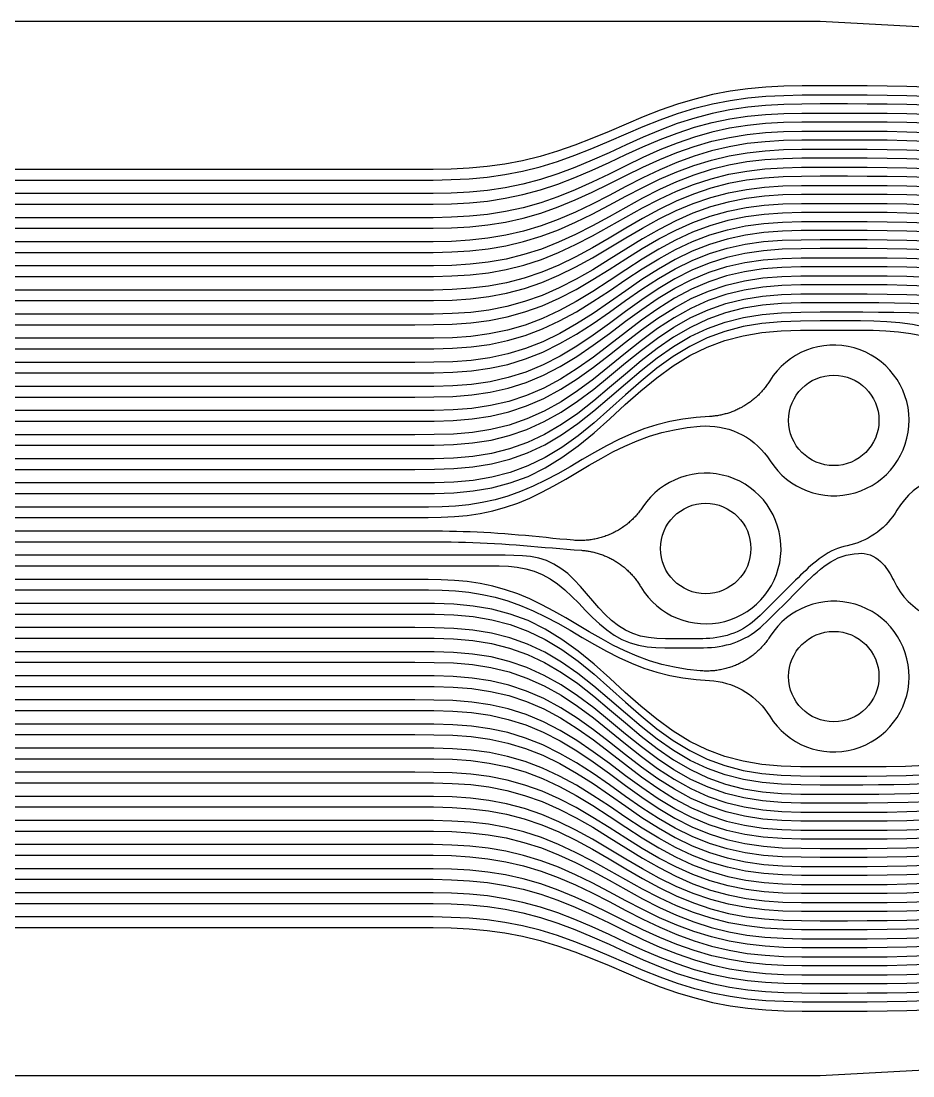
# Model space of a CAD drawing. Header units: millimetres. Extents: x 0 to 17.9, y 0 to 7.6.
# Drawn here: x 16.3871 to 16.683, y 3.65 to 4 of the extents above; entities that cross this region are included whole.
import ezdxf

# ---------------------------------------------------------------- set-up
doc = ezdxf.new("R2010")
doc.units = ezdxf.units.MM
doc.header["$MEASUREMENT"] = 0
doc.layers.add('Insulation', color=112, linetype='Continuous')
doc.layers.add('Metal', color=52, linetype='Continuous')

msp = doc.modelspace()

# ---------------------------------------------------------------- linework, layer by layer
at = {"layer": 'Insulation'}
msp.add_lwpolyline([(11.14, 4), (16.65229, 4), (17.77679, 3.93821), (17.89, 3.825), (17.77679, 3.71179), (16.65229, 3.65), (11.14, 3.65)], dxfattribs=at)
for centre in [(16.65679, 3.8675), (16.61429, 3.825), (16.65679, 3.7825)]:
    msp.add_circle(centre, 0.015, dxfattribs=at)
at = {"layer": 'Metal'}
for points in [[(16.68765, 3.97808), (16.68107, 3.97831), (16.67448, 3.97844), (16.66789, 3.97849), (16.66129, 3.9785), (16.65229, 3.9785), (16.64626, 3.97848), (16.64024, 3.97837), (16.63426, 3.97807), (16.62831, 3.97754), (16.6224, 3.97672), (16.61654, 3.97559), (16.61073, 3.97415), (16.60496, 3.97241), (16.59924, 3.9704), (16.59354, 3.96819), (16.58787, 3.96583), (16.58221, 3.96342), (16.57654, 3.96106), (16.57084, 3.95885), (16.56512, 3.95684), (16.55935, 3.9551), (16.55354, 3.95366), (16.54768, 3.95253), (16.54177, 3.95171), (16.53582, 3.95118), (16.52983, 3.95088), (16.52382, 3.95077), (16.51779, 3.95075), (11.1365, 3.95075)], [(11.1365, 3.94725), (16.51779, 3.94725), (16.52383, 3.94727), (16.52985, 3.94739), (16.53584, 3.94769), (16.54179, 3.94823), (16.5477, 3.94907), (16.55356, 3.95022), (16.55937, 3.95168), (16.56514, 3.95345), (16.57086, 3.95549), (16.57655, 3.95775), (16.58221, 3.96015), (16.58787, 3.9626), (16.59353, 3.965), (16.59922, 3.96726), (16.60494, 3.9693), (16.61071, 3.97107), (16.61652, 3.97253), (16.62238, 3.97368), (16.62829, 3.97452), (16.63424, 3.97506), (16.64023, 3.97536), (16.64625, 3.97548), (16.65229, 3.9755), (16.66129, 3.9755), (16.66789, 3.97549), (16.67448, 3.97544), (16.68107, 3.97531), (16.68765, 3.97508)], [(16.68765, 3.97208), (16.68107, 3.97231), (16.67448, 3.97244), (16.66789, 3.97249), (16.66129, 3.9725), (16.65229, 3.9725), (16.64623, 3.97248), (16.64019, 3.97236), (16.63419, 3.97204), (16.62822, 3.97147), (16.6223, 3.97059), (16.61644, 3.96938), (16.61064, 3.96783), (16.60488, 3.96597), (16.59917, 3.96382), (16.5935, 3.96144), (16.58786, 3.95892), (16.58222, 3.95633), (16.57658, 3.95381), (16.57091, 3.95143), (16.5652, 3.94928), (16.55944, 3.94742), (16.55364, 3.94587), (16.54777, 3.94466), (16.54186, 3.94378), (16.53589, 3.94321), (16.52989, 3.94289), (16.52385, 3.94277), (16.51779, 3.94275), (11.1365, 3.94275)], [(11.1365, 3.93925), (16.51779, 3.93925), (16.52385, 3.93927), (16.5299, 3.9394), (16.53591, 3.93972), (16.54188, 3.9403), (16.5478, 3.9412), (16.55366, 3.94243), (16.55947, 3.944), (16.56522, 3.94589), (16.57092, 3.94808), (16.57659, 3.95049), (16.58222, 3.95306), (16.58785, 3.95569), (16.59349, 3.95826), (16.59916, 3.96067), (16.60486, 3.96286), (16.61061, 3.96475), (16.61642, 3.96632), (16.62228, 3.96755), (16.6282, 3.96845), (16.63417, 3.96903), (16.64018, 3.96935), (16.64623, 3.96948), (16.65229, 3.9695), (16.66129, 3.9695), (16.66789, 3.96949), (16.67448, 3.96944), (16.68107, 3.96931), (16.68765, 3.96908)], [(16.68765, 3.96608), (16.68107, 3.96631), (16.67448, 3.96644), (16.66789, 3.96649), (16.66129, 3.9665), (16.65229, 3.9665), (16.6462, 3.96648), (16.64014, 3.96635), (16.63411, 3.96601), (16.62813, 3.9654), (16.6222, 3.96446), (16.61634, 3.96317), (16.61054, 3.96152), (16.6048, 3.95953), (16.59911, 3.95724), (16.59346, 3.9547), (16.58784, 3.952), (16.58224, 3.94925), (16.57662, 3.94655), (16.57097, 3.94401), (16.56528, 3.94172), (16.55954, 3.93973), (16.55374, 3.93808), (16.54788, 3.93679), (16.54195, 3.93585), (16.53597, 3.93524), (16.52994, 3.9349), (16.52387, 3.93477), (16.51779, 3.93475), (11.1365, 3.93475)], [(11.1365, 3.93125), (16.51779, 3.93125), (16.52388, 3.93127), (16.52995, 3.9314), (16.53599, 3.93175), (16.54198, 3.93237), (16.5479, 3.93332), (16.55377, 3.93464), (16.55957, 3.93631), (16.56531, 3.93833), (16.57099, 3.94066), (16.57663, 3.94324), (16.58224, 3.94598), (16.58784, 3.94877), (16.59345, 3.95151), (16.59909, 3.95409), (16.60477, 3.95642), (16.61051, 3.95844), (16.61631, 3.96011), (16.62217, 3.96143), (16.6281, 3.96238), (16.63409, 3.963), (16.64012, 3.96335), (16.6462, 3.96348), (16.65229, 3.9635), (16.66129, 3.9635), (16.66789, 3.96349), (16.67448, 3.96344), (16.68107, 3.96331), (16.68765, 3.96308)], [(16.68765, 3.96008), (16.68107, 3.96031), (16.67448, 3.96044), (16.66789, 3.96049), (16.66129, 3.9605), (16.65229, 3.9605), (16.64617, 3.96048), (16.64008, 3.96034), (16.63403, 3.95998), (16.62803, 3.95933), (16.62209, 3.95833), (16.61623, 3.95696), (16.61043, 3.9552), (16.6047, 3.95309), (16.59904, 3.95065), (16.59342, 3.94796), (16.58783, 3.94509), (16.58225, 3.94216), (16.57666, 3.93929), (16.57104, 3.9366), (16.56537, 3.93416), (16.55965, 3.93205), (16.55385, 3.93029), (16.54799, 3.92892), (16.54205, 3.92792), (16.53605, 3.92727), (16.53, 3.92691), (16.52391, 3.92677), (16.51779, 3.92675), (11.1365, 3.92675)], [(11.1365, 3.92325), (16.51779, 3.92325), (16.52391, 3.92327), (16.53001, 3.92341), (16.53607, 3.92378), (16.54208, 3.92444), (16.54801, 3.92545), (16.55388, 3.92685), (16.55967, 3.92862), (16.5654, 3.93077), (16.57106, 3.93324), (16.57667, 3.93598), (16.58225, 3.93889), (16.58782, 3.94186), (16.5934, 3.94477), (16.59902, 3.94751), (16.60468, 3.94998), (16.61041, 3.95213), (16.6162, 3.9539), (16.62206, 3.9553), (16.628, 3.95631), (16.63401, 3.95697), (16.64006, 3.95734), (16.64617, 3.95748), (16.65229, 3.9575), (16.66129, 3.9575), (16.66789, 3.95749), (16.67448, 3.95744), (16.68107, 3.95731), (16.68765, 3.95708)], [(16.68765, 3.95408), (16.68107, 3.95431), (16.67448, 3.95444), (16.66789, 3.95449), (16.66129, 3.9545), (16.65229, 3.9545), (16.64614, 3.95448), (16.64002, 3.95433), (16.63394, 3.95395), (16.62792, 3.95326), (16.62198, 3.9522), (16.61611, 3.95075), (16.61032, 3.94889), (16.60461, 3.94665), (16.59896, 3.94407), (16.59337, 3.94121), (16.58781, 3.93818), (16.58227, 3.93507), (16.57671, 3.93204), (16.57112, 3.92918), (16.56547, 3.9266), (16.55976, 3.92436), (16.55397, 3.9225), (16.5481, 3.92105), (16.54216, 3.91999), (16.53614, 3.9193), (16.53006, 3.91892), (16.52394, 3.91877), (16.51779, 3.91875), (11.1365, 3.91875)], [(11.1365, 3.91525), (16.51779, 3.91525), (16.52395, 3.91527), (16.53008, 3.91542), (16.53616, 3.91581), (16.54218, 3.91651), (16.54813, 3.91758), (16.554, 3.91906), (16.55979, 3.92094), (16.5655, 3.92321), (16.57114, 3.92583), (16.57672, 3.92872), (16.58227, 3.9318), (16.58781, 3.93495), (16.59336, 3.93803), (16.59894, 3.94092), (16.60458, 3.94354), (16.61029, 3.94581), (16.61608, 3.94769), (16.62195, 3.94917), (16.6279, 3.95024), (16.63392, 3.95094), (16.64, 3.95133), (16.64613, 3.95148), (16.65229, 3.9515), (16.66129, 3.9515), (16.66789, 3.95149), (16.67448, 3.95144), (16.68107, 3.95131), (16.68765, 3.95108)], [(16.68765, 3.94808), (16.68107, 3.94831), (16.67448, 3.94844), (16.66789, 3.94849), (16.66129, 3.9485), (16.65229, 3.9485), (16.64611, 3.94848), (16.63995, 3.94832), (16.63385, 3.94792), (16.62781, 3.94719), (16.62186, 3.94607), (16.61599, 3.94454), (16.6102, 3.94258), (16.60451, 3.94021), (16.59888, 3.93749), (16.59332, 3.93447), (16.58779, 3.93126), (16.58228, 3.92799), (16.57676, 3.92478), (16.5712, 3.92176), (16.56557, 3.91904), (16.55987, 3.91667), (16.55409, 3.91471), (16.54822, 3.91318), (16.54227, 3.91206), (16.53623, 3.91133), (16.53013, 3.91093), (16.52397, 3.91077), (16.51779, 3.91075), (11.1365, 3.91075)], [(11.1365, 3.90725), (16.51779, 3.90725), (16.52398, 3.90727), (16.53014, 3.90743), (16.53625, 3.90784), (16.54229, 3.90858), (16.54825, 3.90971), (16.55412, 3.91127), (16.5599, 3.91325), (16.5656, 3.91565), (16.57122, 3.91841), (16.57677, 3.92147), (16.58229, 3.92472), (16.58779, 3.92803), (16.59331, 3.93128), (16.59886, 3.93434), (16.60448, 3.9371), (16.61017, 3.9395), (16.61596, 3.94148), (16.62183, 3.94304), (16.62778, 3.94417), (16.63383, 3.94491), (16.63994, 3.94532), (16.6461, 3.94548), (16.65229, 3.9455), (16.66129, 3.9455), (16.66789, 3.94549), (16.67448, 3.94544), (16.68107, 3.94531), (16.68765, 3.94508)], [(16.68765, 3.94208), (16.68107, 3.94231), (16.67448, 3.94244), (16.66789, 3.94249), (16.66129, 3.9425), (16.65229, 3.9425), (16.64607, 3.94248), (16.63988, 3.94231), (16.63375, 3.94189), (16.6277, 3.94112), (16.62173, 3.93994), (16.61586, 3.93833), (16.61008, 3.93626), (16.6044, 3.93377), (16.5988, 3.9309), (16.59327, 3.92773), (16.58778, 3.92435), (16.5823, 3.9209), (16.57681, 3.91752), (16.57128, 3.91435), (16.56568, 3.91148), (16.56, 3.90899), (16.55422, 3.90692), (16.54835, 3.90531), (16.54238, 3.90413), (16.53632, 3.90336), (16.53019, 3.90294), (16.52401, 3.90277), (16.51779, 3.90275), (11.1365, 3.90275)], [(11.1365, 3.89925), (16.51779, 3.89925), (16.52402, 3.89928), (16.53021, 3.89944), (16.53635, 3.89987), (16.54241, 3.90065), (16.54838, 3.90184), (16.55425, 3.90348), (16.56003, 3.90556), (16.56571, 3.90809), (16.5713, 3.91099), (16.57683, 3.91421), (16.58231, 3.91763), (16.58777, 3.92112), (16.59325, 3.92454), (16.59878, 3.92776), (16.60437, 3.93066), (16.61005, 3.93319), (16.61582, 3.93527), (16.6217, 3.93691), (16.62767, 3.9381), (16.63373, 3.93888), (16.63987, 3.93931), (16.64606, 3.93947), (16.65229, 3.9395), (16.66129, 3.9395), (16.66789, 3.93949), (16.67448, 3.93944), (16.68107, 3.93931), (16.68765, 3.93908)], [(16.68765, 3.93608), (16.68107, 3.93631), (16.67448, 3.93644), (16.66789, 3.93649), (16.66129, 3.9365), (16.65229, 3.9365), (16.64603, 3.93647), (16.63981, 3.9363), (16.63365, 3.93586), (16.62758, 3.93505), (16.6216, 3.93381), (16.61572, 3.93212), (16.60995, 3.92995), (16.60429, 3.92733), (16.59871, 3.92432), (16.59321, 3.92098), (16.58776, 3.91744), (16.58232, 3.91381), (16.57687, 3.91027), (16.57136, 3.90693), (16.56579, 3.90392), (16.56012, 3.9013), (16.55436, 3.89913), (16.54848, 3.89744), (16.5425, 3.8962), (16.53642, 3.89539), (16.53027, 3.89495), (16.52404, 3.89478), (16.51779, 3.89475), (11.1365, 3.89475)], [(11.1365, 3.89125), (16.51779, 3.89125), (16.52405, 3.89128), (16.53028, 3.89145), (16.53645, 3.8919), (16.54253, 3.89272), (16.54852, 3.89397), (16.55439, 3.89569), (16.56016, 3.89788), (16.56582, 3.90053), (16.57139, 3.90358), (16.57688, 3.90695), (16.58233, 3.91054), (16.58775, 3.91421), (16.5932, 3.9178), (16.59869, 3.92117), (16.60426, 3.92422), (16.60992, 3.92687), (16.61569, 3.92906), (16.62156, 3.93078), (16.62755, 3.93203), (16.63363, 3.93285), (16.6398, 3.9333), (16.64603, 3.93347), (16.65229, 3.9335), (16.66129, 3.9335), (16.66789, 3.93349), (16.67448, 3.93344), (16.68107, 3.93331), (16.68765, 3.93308)], [(16.68765, 3.93008), (16.68107, 3.93031), (16.67448, 3.93044), (16.66789, 3.93049), (16.66129, 3.9305), (16.65229, 3.9305), (16.646, 3.93047), (16.63974, 3.93029), (16.63355, 3.92982), (16.62745, 3.92898), (16.62146, 3.92769), (16.61558, 3.92591), (16.60982, 3.92364), (16.60417, 3.92089), (16.59862, 3.91774), (16.59315, 3.91424), (16.58774, 3.91052), (16.58234, 3.90673), (16.57692, 3.90301), (16.57146, 3.89951), (16.56591, 3.89636), (16.56026, 3.89361), (16.5545, 3.89134), (16.54862, 3.88956), (16.54263, 3.88827), (16.53653, 3.88743), (16.53034, 3.88696), (16.52408, 3.88678), (16.51779, 3.88675), (11.1365, 3.88675)], [(11.1365, 3.88325), (16.51779, 3.88325), (16.52409, 3.88328), (16.53036, 3.88346), (16.53656, 3.88393), (16.54266, 3.88479), (16.54866, 3.8861), (16.55453, 3.8879), (16.56029, 3.89019), (16.56594, 3.89297), (16.57148, 3.89616), (16.57694, 3.8997), (16.58235, 3.90345), (16.58773, 3.9073), (16.59314, 3.91105), (16.5986, 3.91459), (16.60414, 3.91778), (16.60979, 3.92056), (16.61554, 3.92285), (16.62142, 3.92465), (16.62742, 3.92596), (16.63352, 3.92682), (16.63972, 3.92729), (16.64599, 3.92747), (16.65229, 3.9275), (16.66129, 3.9275), (16.66789, 3.92749), (16.67448, 3.92744), (16.68107, 3.92731), (16.68765, 3.92708)], [(16.68765, 3.92408), (16.68107, 3.92431), (16.67448, 3.92444), (16.66789, 3.92449), (16.66129, 3.9245), (16.65229, 3.9245), (16.64596, 3.92447), (16.63966, 3.92428), (16.63344, 3.92379), (16.62732, 3.92291), (16.62131, 3.92156), (16.61543, 3.9197), (16.60968, 3.91732), (16.60405, 3.91446), (16.59853, 3.91115), (16.59309, 3.9075), (16.58772, 3.90361), (16.58236, 3.89964), (16.57698, 3.89575), (16.57155, 3.8921), (16.56603, 3.88879), (16.5604, 3.88593), (16.55465, 3.88355), (16.54877, 3.88169), (16.54276, 3.88034), (16.53664, 3.87946), (16.53042, 3.87897), (16.52412, 3.87878), (16.51779, 3.87875), (11.1365, 3.87875)], [(11.1365, 3.87525), (16.51779, 3.87525), (16.52413, 3.87528), (16.53044, 3.87547), (16.53667, 3.87596), (16.54279, 3.87686), (16.5488, 3.87822), (16.55468, 3.88011), (16.56043, 3.88251), (16.56606, 3.8854), (16.57157, 3.88874), (16.577, 3.89244), (16.58237, 3.89637), (16.58771, 3.90038), (16.59308, 3.90431), (16.5985, 3.90801), (16.60402, 3.91135), (16.60964, 3.91424), (16.61539, 3.91664), (16.62128, 3.91853), (16.62728, 3.91989), (16.63341, 3.92079), (16.63964, 3.92128), (16.64594, 3.92147), (16.65229, 3.9215), (16.66129, 3.9215), (16.66789, 3.92149), (16.67448, 3.92144), (16.68107, 3.92131), (16.68765, 3.92108)], [(16.68765, 3.91808), (16.68107, 3.91831), (16.67448, 3.91844), (16.66789, 3.91849), (16.66129, 3.9185), (16.65229, 3.9185), (16.64591, 3.91847), (16.63958, 3.91827), (16.63333, 3.91776), (16.62718, 3.91684), (16.62116, 3.91543), (16.61528, 3.91349), (16.60954, 3.91101), (16.60392, 3.90802), (16.59843, 3.90457), (16.59303, 3.90075), (16.5877, 3.8967), (16.58238, 3.89255), (16.57705, 3.8885), (16.57165, 3.88468), (16.56615, 3.88123), (16.56054, 3.87824), (16.5548, 3.87576), (16.54892, 3.87382), (16.5429, 3.87241), (16.53675, 3.87149), (16.5305, 3.87098), (16.52417, 3.87078), (16.51779, 3.87075), (11.1365, 3.87075)], [(11.1365, 3.86725), (16.51779, 3.86725), (16.52418, 3.86728), (16.53052, 3.86748), (16.53678, 3.86799), (16.54293, 3.86893), (16.54896, 3.87035), (16.55484, 3.87231), (16.56058, 3.87482), (16.56619, 3.87784), (16.57167, 3.88133), (16.57706, 3.88518), (16.58239, 3.88928), (16.58769, 3.89347), (16.59302, 3.89757), (16.59841, 3.90142), (16.60389, 3.90491), (16.6095, 3.90793), (16.61524, 3.91044), (16.62112, 3.9124), (16.62715, 3.91382), (16.6333, 3.91476), (16.63956, 3.91527), (16.6459, 3.91547), (16.65229, 3.9155), (16.66129, 3.9155), (16.66789, 3.91549), (16.67448, 3.91544), (16.68107, 3.91531), (16.68765, 3.91508)], [(16.68765, 3.91208), (16.68107, 3.91231), (16.67448, 3.91244), (16.66789, 3.91249), (16.66129, 3.9125), (16.65229, 3.9125), (16.64587, 3.91247), (16.6395, 3.91226), (16.63321, 3.91173), (16.62704, 3.91077), (16.62101, 3.9093), (16.61512, 3.90728), (16.60938, 3.90469), (16.60379, 3.90158), (16.59833, 3.89798), (16.59297, 3.89401), (16.58767, 3.88978), (16.5824, 3.88547), (16.57711, 3.88124), (16.57175, 3.87727), (16.56629, 3.87367), (16.56069, 3.87056), (16.55496, 3.86797), (16.54907, 3.86595), (16.54304, 3.86448), (16.53687, 3.86352), (16.53058, 3.86299), (16.52421, 3.86278), (16.51779, 3.86275), (11.1365, 3.86275)], [(11.1365, 3.85925), (16.51779, 3.85925), (16.52422, 3.85928), (16.5306, 3.85949), (16.5369, 3.86003), (16.54308, 3.861), (16.54911, 3.86248), (16.555, 3.86452), (16.56073, 3.86713), (16.56632, 3.87028), (16.57178, 3.87391), (16.57713, 3.87792), (16.58241, 3.88219), (16.58767, 3.88656), (16.59295, 3.89083), (16.5983, 3.89484), (16.60376, 3.89847), (16.60935, 3.90162), (16.61508, 3.90423), (16.62097, 3.90627), (16.627, 3.90775), (16.63318, 3.90872), (16.63947, 3.90926), (16.64586, 3.90947), (16.65229, 3.9095), (16.66129, 3.9095), (16.66789, 3.90949), (16.67448, 3.90944), (16.68107, 3.90931), (16.68765, 3.90908)], [(16.68739, 3.9061), (16.68218, 3.90629), (16.67696, 3.90641), (16.67174, 3.90647), (16.66651, 3.9065), (16.66129, 3.9065), (16.65229, 3.9065), (16.64582, 3.90647), (16.63941, 3.90625), (16.63309, 3.9057), (16.62689, 3.9047), (16.62084, 3.90317), (16.61495, 3.90107), (16.60923, 3.89838), (16.60366, 3.89514), (16.59822, 3.8914), (16.5929, 3.88727), (16.58765, 3.88287), (16.58243, 3.87838), (16.57718, 3.87398), (16.57185, 3.86985), (16.56642, 3.86611), (16.56085, 3.86287), (16.55512, 3.86018), (16.54924, 3.85808), (16.54319, 3.85655), (16.53699, 3.85555), (16.53067, 3.855), (16.52425, 3.85478), (16.51779, 3.85475), (11.1365, 3.85475)], [(11.1365, 3.85125), (16.51779, 3.85125), (16.52427, 3.85128), (16.53069, 3.8515), (16.53702, 3.85206), (16.54322, 3.85307), (16.54928, 3.85461), (16.55517, 3.85673), (16.56089, 3.85945), (16.56646, 3.86272), (16.57188, 3.86649), (16.5772, 3.87067), (16.58243, 3.87511), (16.58765, 3.87964), (16.59288, 3.88408), (16.5982, 3.88826), (16.60362, 3.89203), (16.60919, 3.8953), (16.61491, 3.89802), (16.6208, 3.90014), (16.62685, 3.90168), (16.63306, 3.90269), (16.63939, 3.90325), (16.64581, 3.90347), (16.65229, 3.9035), (16.66129, 3.9035), (16.66644, 3.9035), (16.67159, 3.90347), (16.67674, 3.90341), (16.68188, 3.90329), (16.68702, 3.90311)], [(16.68703, 3.89848), (16.68288, 3.89929), (16.67866, 3.89986), (16.67438, 3.90022), (16.67004, 3.90041), (16.66568, 3.90049), (16.66129, 3.9005), (16.65229, 3.9005), (16.64578, 3.90047), (16.63932, 3.90024), (16.63296, 3.89967), (16.62674, 3.89863), (16.62068, 3.89704), (16.61478, 3.89486), (16.60907, 3.89207), (16.60352, 3.8887), (16.59811, 3.88482), (16.59283, 3.88052), (16.58763, 3.87596), (16.58245, 3.87129), (16.57725, 3.86673), (16.57196, 3.86243), (16.56656, 3.85855), (16.56101, 3.85518), (16.55529, 3.85239), (16.5494, 3.85021), (16.54334, 3.84862), (16.53712, 3.84758), (16.53076, 3.84701), (16.5243, 3.84678), (16.51779, 3.84675), (11.1365, 3.84675)], [(11.1365, 3.84325), (16.51779, 3.84325), (16.52431, 3.84328), (16.53078, 3.84351), (16.53715, 3.84409), (16.54338, 3.84514), (16.54945, 3.84674), (16.55534, 3.84894), (16.56105, 3.85176), (16.5666, 3.85516), (16.57199, 3.85908), (16.57726, 3.86341), (16.58246, 3.86802), (16.58762, 3.87273), (16.59281, 3.87734), (16.59809, 3.88167), (16.60348, 3.88559), (16.60903, 3.88899), (16.61474, 3.89181), (16.62063, 3.89401), (16.6267, 3.89561), (16.63293, 3.89666), (16.6393, 3.89724), (16.64576, 3.89747), (16.65229, 3.8975), (16.66129, 3.8975), (16.66558, 3.89749), (16.66984, 3.89742), (16.67408, 3.89722), (16.67826, 3.89687), (16.68238, 3.89631), (16.68643, 3.89552)], [(16.68696, 3.75298), (16.68054, 3.75271), (16.67412, 3.75256), (16.6677, 3.75251), (16.66129, 3.7525), (16.65229, 3.7525), (16.64576, 3.75253), (16.6393, 3.75276), (16.63293, 3.75334), (16.6267, 3.75439), (16.62063, 3.75599), (16.61474, 3.75819), (16.60903, 3.76101), (16.60348, 3.76441), (16.59809, 3.76833), (16.59281, 3.77266), (16.58762, 3.77727), (16.58246, 3.78198), (16.57726, 3.78659), (16.57199, 3.79092), (16.5666, 3.79484), (16.56105, 3.79824), (16.55534, 3.80106), (16.54945, 3.80326), (16.54338, 3.80486), (16.53715, 3.80591), (16.53078, 3.80649), (16.52431, 3.80672), (16.51779, 3.80675), (11.1365, 3.80675)], [(11.1365, 3.80325), (16.51779, 3.80325), (16.5243, 3.80322), (16.53076, 3.80299), (16.53712, 3.80242), (16.54334, 3.80138), (16.5494, 3.79979), (16.55529, 3.79761), (16.56101, 3.79482), (16.56656, 3.79145), (16.57196, 3.78757), (16.57725, 3.78327), (16.58245, 3.77871), (16.58763, 3.77404), (16.59283, 3.76948), (16.59811, 3.76518), (16.60352, 3.7613), (16.60907, 3.75793), (16.61478, 3.75514), (16.62068, 3.75296), (16.62674, 3.75137), (16.63296, 3.75033), (16.63932, 3.74976), (16.64578, 3.74953), (16.65229, 3.7495), (16.66129, 3.7495), (16.66781, 3.74951), (16.67432, 3.74956), (16.68085, 3.74971), (16.68737, 3.74999)], [(16.68702, 3.74689), (16.68188, 3.74671), (16.67674, 3.74659), (16.67159, 3.74653), (16.66644, 3.7465), (16.66129, 3.7465), (16.65229, 3.7465), (16.64581, 3.74653), (16.63939, 3.74675), (16.63306, 3.74731), (16.62685, 3.74832), (16.6208, 3.74986), (16.61491, 3.75198), (16.60919, 3.7547), (16.60362, 3.75797), (16.5982, 3.76174), (16.59288, 3.76592), (16.58765, 3.77036), (16.58243, 3.77489), (16.5772, 3.77933), (16.57188, 3.78351), (16.56646, 3.78728), (16.56089, 3.79055), (16.55517, 3.79327), (16.54928, 3.79539), (16.54322, 3.79693), (16.53702, 3.79794), (16.53069, 3.7985), (16.52427, 3.79872), (16.51779, 3.79875), (11.1365, 3.79875)], [(11.1365, 3.79525), (16.51779, 3.79525), (16.52425, 3.79522), (16.53067, 3.795), (16.53699, 3.79445), (16.54319, 3.79345), (16.54924, 3.79192), (16.55512, 3.78982), (16.56085, 3.78713), (16.56642, 3.78389), (16.57185, 3.78015), (16.57718, 3.77602), (16.58243, 3.77162), (16.58765, 3.76713), (16.5929, 3.76273), (16.59822, 3.7586), (16.60366, 3.75486), (16.60923, 3.75162), (16.61495, 3.74893), (16.62084, 3.74683), (16.62689, 3.7453), (16.63309, 3.7443), (16.63941, 3.74375), (16.64582, 3.74353), (16.65229, 3.7435), (16.66129, 3.7435), (16.66651, 3.7435), (16.67174, 3.74353), (16.67696, 3.74359), (16.68218, 3.74371), (16.68739, 3.7439)], [(16.68817, 3.74092), (16.68146, 3.74069), (16.67474, 3.74056), (16.66801, 3.74051), (16.66129, 3.7405), (16.65229, 3.7405), (16.64586, 3.74053), (16.63947, 3.74074), (16.63318, 3.74128), (16.627, 3.74225), (16.62097, 3.74373), (16.61508, 3.74577), (16.60935, 3.74838), (16.60376, 3.75153), (16.5983, 3.75516), (16.59295, 3.75917), (16.58767, 3.76344), (16.58241, 3.76781), (16.57713, 3.77208), (16.57178, 3.77609), (16.56632, 3.77972), (16.56073, 3.78287), (16.555, 3.78548), (16.54911, 3.78752), (16.54308, 3.789), (16.5369, 3.78997), (16.5306, 3.79051), (16.52422, 3.79072), (16.51779, 3.79075), (11.1365, 3.79075)], [(11.1365, 3.78725), (16.51779, 3.78725), (16.52421, 3.78722), (16.53058, 3.78701), (16.53687, 3.78648), (16.54304, 3.78552), (16.54907, 3.78405), (16.55496, 3.78203), (16.56069, 3.77944), (16.56629, 3.77633), (16.57175, 3.77273), (16.57711, 3.76876), (16.5824, 3.76453), (16.58767, 3.76022), (16.59297, 3.75599), (16.59833, 3.75202), (16.60379, 3.74842), (16.60938, 3.74531), (16.61512, 3.74272), (16.62101, 3.7407), (16.62704, 3.73923), (16.63321, 3.73827), (16.6395, 3.73774), (16.64587, 3.73753), (16.65229, 3.7375), (16.66129, 3.7375), (16.66789, 3.73751), (16.67448, 3.73756), (16.68107, 3.73769), (16.68765, 3.73792)], [(16.68765, 3.73492), (16.68107, 3.73469), (16.67448, 3.73456), (16.66789, 3.73451), (16.66129, 3.7345), (16.65229, 3.7345), (16.6459, 3.73453), (16.63956, 3.73473), (16.6333, 3.73524), (16.62715, 3.73618), (16.62112, 3.7376), (16.61524, 3.73956), (16.6095, 3.74207), (16.60389, 3.74509), (16.59841, 3.74858), (16.59302, 3.75243), (16.58769, 3.75653), (16.58239, 3.76072), (16.57706, 3.76482), (16.57167, 3.76867), (16.56619, 3.77216), (16.56058, 3.77518), (16.55484, 3.77769), (16.54896, 3.77965), (16.54293, 3.78107), (16.53678, 3.78201), (16.53052, 3.78252), (16.52418, 3.78272), (16.51779, 3.78275), (11.1365, 3.78275)], [(11.1365, 3.77925), (16.51779, 3.77925), (16.52417, 3.77922), (16.5305, 3.77902), (16.53675, 3.77851), (16.5429, 3.77759), (16.54892, 3.77618), (16.5548, 3.77424), (16.56054, 3.77176), (16.56615, 3.76877), (16.57165, 3.76532), (16.57705, 3.7615), (16.58238, 3.75745), (16.5877, 3.7533), (16.59303, 3.74925), (16.59843, 3.74543), (16.60392, 3.74198), (16.60954, 3.73899), (16.61528, 3.73651), (16.62116, 3.73457), (16.62718, 3.73316), (16.63333, 3.73224), (16.63958, 3.73173), (16.64591, 3.73153), (16.65229, 3.7315), (16.66129, 3.7315), (16.66789, 3.73151), (16.67448, 3.73156), (16.68107, 3.73169), (16.68765, 3.73192)], [(16.68765, 3.72892), (16.68107, 3.72869), (16.67448, 3.72856), (16.66789, 3.72851), (16.66129, 3.7285), (16.65229, 3.7285), (16.64594, 3.72853), (16.63964, 3.72872), (16.63341, 3.72921), (16.62728, 3.73011), (16.62128, 3.73147), (16.61539, 3.73336), (16.60964, 3.73576), (16.60402, 3.73865), (16.5985, 3.74199), (16.59308, 3.74569), (16.58771, 3.74962), (16.58237, 3.75363), (16.577, 3.75756), (16.57157, 3.76126), (16.56606, 3.7646), (16.56043, 3.76749), (16.55468, 3.76989), (16.5488, 3.77178), (16.54279, 3.77314), (16.53667, 3.77404), (16.53044, 3.77453), (16.52413, 3.77472), (16.51779, 3.77475), (11.1365, 3.77475)], [(11.1365, 3.77125), (16.51779, 3.77125), (16.52412, 3.77122), (16.53042, 3.77103), (16.53664, 3.77054), (16.54276, 3.76966), (16.54877, 3.76831), (16.55465, 3.76645), (16.5604, 3.76407), (16.56603, 3.76121), (16.57155, 3.7579), (16.57698, 3.75425), (16.58236, 3.75036), (16.58772, 3.74639), (16.59309, 3.7425), (16.59853, 3.73885), (16.60405, 3.73554), (16.60968, 3.73268), (16.61543, 3.7303), (16.62131, 3.72844), (16.62732, 3.72709), (16.63344, 3.72621), (16.63966, 3.72572), (16.64596, 3.72553), (16.65229, 3.7255), (16.66129, 3.7255), (16.66789, 3.72551), (16.67448, 3.72556), (16.68107, 3.72569), (16.68765, 3.72592)], [(16.68765, 3.72292), (16.68107, 3.72269), (16.67448, 3.72256), (16.66789, 3.72251), (16.66129, 3.7225), (16.65229, 3.7225), (16.64599, 3.72253), (16.63972, 3.72271), (16.63352, 3.72318), (16.62742, 3.72404), (16.62142, 3.72535), (16.61554, 3.72715), (16.60979, 3.72944), (16.60414, 3.73222), (16.5986, 3.73541), (16.59314, 3.73895), (16.58773, 3.7427), (16.58235, 3.74655), (16.57694, 3.7503), (16.57148, 3.75384), (16.56594, 3.75703), (16.56029, 3.75981), (16.55453, 3.7621), (16.54866, 3.7639), (16.54266, 3.76521), (16.53656, 3.76607), (16.53036, 3.76654), (16.52409, 3.76672), (16.51779, 3.76675), (11.1365, 3.76675)], [(11.1365, 3.76325), (16.51779, 3.76325), (16.52408, 3.76322), (16.53034, 3.76304), (16.53653, 3.76257), (16.54263, 3.76173), (16.54862, 3.76044), (16.5545, 3.75866), (16.56026, 3.75639), (16.56591, 3.75364), (16.57146, 3.75049), (16.57692, 3.74699), (16.58234, 3.74327), (16.58774, 3.73948), (16.59315, 3.73576), (16.59862, 3.73226), (16.60417, 3.72911), (16.60982, 3.72636), (16.61558, 3.72409), (16.62146, 3.72231), (16.62745, 3.72102), (16.63355, 3.72018), (16.63974, 3.71971), (16.646, 3.71953), (16.65229, 3.7195), (16.66129, 3.7195), (16.66789, 3.71951), (16.67448, 3.71956), (16.68107, 3.71969), (16.68765, 3.71992)], [(16.68765, 3.71692), (16.68107, 3.71669), (16.67448, 3.71656), (16.66789, 3.71651), (16.66129, 3.7165), (16.65229, 3.7165), (16.64603, 3.71653), (16.6398, 3.7167), (16.63363, 3.71715), (16.62755, 3.71797), (16.62156, 3.71922), (16.61569, 3.72094), (16.60992, 3.72313), (16.60426, 3.72578), (16.59869, 3.72883), (16.5932, 3.7322), (16.58775, 3.73579), (16.58233, 3.73946), (16.57688, 3.74305), (16.57139, 3.74642), (16.56582, 3.74947), (16.56016, 3.75212), (16.55439, 3.75431), (16.54852, 3.75603), (16.54253, 3.75728), (16.53645, 3.7581), (16.53028, 3.75855), (16.52405, 3.75872), (16.51779, 3.75875), (11.1365, 3.75875)], [(11.1365, 3.75525), (16.51779, 3.75525), (16.52404, 3.75522), (16.53027, 3.75505), (16.53642, 3.75461), (16.5425, 3.7538), (16.54848, 3.75256), (16.55436, 3.75087), (16.56012, 3.7487), (16.56579, 3.74608), (16.57136, 3.74307), (16.57687, 3.73973), (16.58232, 3.73619), (16.58776, 3.73256), (16.59321, 3.72902), (16.59871, 3.72568), (16.60429, 3.72267), (16.60995, 3.72005), (16.61572, 3.71788), (16.6216, 3.71619), (16.62758, 3.71495), (16.63365, 3.71414), (16.63981, 3.7137), (16.64603, 3.71353), (16.65229, 3.7135), (16.66129, 3.7135), (16.66789, 3.71351), (16.67448, 3.71356), (16.68107, 3.71369), (16.68765, 3.71392)], [(16.68765, 3.71092), (16.68107, 3.71069), (16.67448, 3.71056), (16.66789, 3.71051), (16.66129, 3.7105), (16.65229, 3.7105), (16.64606, 3.71053), (16.63987, 3.71069), (16.63373, 3.71112), (16.62767, 3.7119), (16.6217, 3.71309), (16.61582, 3.71473), (16.61005, 3.71681), (16.60437, 3.71934), (16.59878, 3.72224), (16.59325, 3.72546), (16.58777, 3.72888), (16.58231, 3.73237), (16.57683, 3.73579), (16.5713, 3.73901), (16.56571, 3.74191), (16.56003, 3.74444), (16.55425, 3.74652), (16.54838, 3.74816), (16.54241, 3.74935), (16.53635, 3.75013), (16.53021, 3.75056), (16.52402, 3.75072), (16.51779, 3.75075), (11.1365, 3.75075)], [(11.1365, 3.74725), (16.51779, 3.74725), (16.52401, 3.74723), (16.53019, 3.74706), (16.53632, 3.74664), (16.54238, 3.74587), (16.54835, 3.74469), (16.55422, 3.74308), (16.56, 3.74101), (16.56568, 3.73852), (16.57128, 3.73565), (16.57681, 3.73248), (16.5823, 3.7291), (16.58778, 3.72565), (16.59327, 3.72227), (16.5988, 3.7191), (16.6044, 3.71623), (16.61008, 3.71374), (16.61586, 3.71167), (16.62173, 3.71006), (16.6277, 3.70888), (16.63375, 3.70811), (16.63988, 3.70769), (16.64607, 3.70752), (16.65229, 3.7075), (16.66129, 3.7075), (16.66789, 3.70751), (16.67448, 3.70756), (16.68107, 3.70769), (16.68765, 3.70792)], [(16.68765, 3.70492), (16.68107, 3.70469), (16.67448, 3.70456), (16.66789, 3.70451), (16.66129, 3.7045), (16.65229, 3.7045), (16.6461, 3.70452), (16.63994, 3.70468), (16.63383, 3.70509), (16.62778, 3.70583), (16.62183, 3.70696), (16.61596, 3.70852), (16.61017, 3.7105), (16.60448, 3.7129), (16.59886, 3.71566), (16.59331, 3.71872), (16.58779, 3.72197), (16.58229, 3.72528), (16.57677, 3.72853), (16.57122, 3.73159), (16.5656, 3.73435), (16.5599, 3.73675), (16.55412, 3.73873), (16.54825, 3.74029), (16.54229, 3.74142), (16.53625, 3.74216), (16.53014, 3.74257), (16.52398, 3.74273), (16.51779, 3.74275), (11.1365, 3.74275)], [(11.1365, 3.73925), (16.51779, 3.73925), (16.52397, 3.73923), (16.53013, 3.73907), (16.53623, 3.73867), (16.54227, 3.73794), (16.54822, 3.73682), (16.55409, 3.73529), (16.55987, 3.73333), (16.56557, 3.73096), (16.5712, 3.72824), (16.57676, 3.72522), (16.58228, 3.72201), (16.58779, 3.71874), (16.59332, 3.71553), (16.59888, 3.71251), (16.60451, 3.70979), (16.6102, 3.70742), (16.61599, 3.70546), (16.62186, 3.70393), (16.62781, 3.70281), (16.63385, 3.70208), (16.63995, 3.70168), (16.64611, 3.70152), (16.65229, 3.7015), (16.66129, 3.7015), (16.66789, 3.70151), (16.67448, 3.70156), (16.68107, 3.70169), (16.68765, 3.70192)], [(16.68765, 3.69892), (16.68107, 3.69869), (16.67448, 3.69856), (16.66789, 3.69851), (16.66129, 3.6985), (16.65229, 3.6985), (16.64613, 3.69852), (16.64, 3.69867), (16.63392, 3.69906), (16.6279, 3.69976), (16.62195, 3.70083), (16.61608, 3.70231), (16.61029, 3.70419), (16.60458, 3.70646), (16.59894, 3.70908), (16.59336, 3.71197), (16.58781, 3.71505), (16.58227, 3.7182), (16.57672, 3.72128), (16.57114, 3.72417), (16.5655, 3.72679), (16.55979, 3.72906), (16.554, 3.73094), (16.54813, 3.73242), (16.54218, 3.73349), (16.53616, 3.73419), (16.53008, 3.73458), (16.52395, 3.73473), (16.51779, 3.73475), (11.1365, 3.73475)], [(11.1365, 3.73125), (16.51779, 3.73125), (16.52394, 3.73123), (16.53006, 3.73108), (16.53614, 3.7307), (16.54216, 3.73001), (16.5481, 3.72895), (16.55397, 3.7275), (16.55976, 3.72564), (16.56547, 3.7234), (16.57112, 3.72082), (16.57671, 3.71796), (16.58227, 3.71493), (16.58781, 3.71182), (16.59337, 3.70879), (16.59896, 3.70593), (16.60461, 3.70335), (16.61032, 3.70111), (16.61611, 3.69925), (16.62198, 3.6978), (16.62792, 3.69674), (16.63394, 3.69605), (16.64002, 3.69567), (16.64614, 3.69552), (16.65229, 3.6955), (16.66129, 3.6955), (16.66789, 3.69551), (16.67448, 3.69556), (16.68107, 3.69569), (16.68765, 3.69592)], [(16.68765, 3.69292), (16.68107, 3.69269), (16.67448, 3.69256), (16.66789, 3.69251), (16.66129, 3.6925), (16.65229, 3.6925), (16.64617, 3.69252), (16.64006, 3.69266), (16.63401, 3.69303), (16.628, 3.69369), (16.62206, 3.6947), (16.6162, 3.6961), (16.61041, 3.69787), (16.60468, 3.70002), (16.59902, 3.70249), (16.5934, 3.70523), (16.58782, 3.70814), (16.58225, 3.71111), (16.57667, 3.71402), (16.57106, 3.71676), (16.5654, 3.71923), (16.55967, 3.72138), (16.55388, 3.72315), (16.54801, 3.72455), (16.54208, 3.72556), (16.53607, 3.72622), (16.53001, 3.72659), (16.52391, 3.72673), (16.51779, 3.72675), (11.1365, 3.72675)], [(11.1365, 3.72325), (16.51779, 3.72325), (16.52391, 3.72323), (16.53, 3.72309), (16.53605, 3.72273), (16.54205, 3.72208), (16.54799, 3.72108), (16.55385, 3.71971), (16.55965, 3.71795), (16.56537, 3.71584), (16.57104, 3.7134), (16.57666, 3.71071), (16.58225, 3.70784), (16.58783, 3.70491), (16.59342, 3.70204), (16.59904, 3.69935), (16.6047, 3.69691), (16.61043, 3.6948), (16.61623, 3.69304), (16.62209, 3.69167), (16.62803, 3.69067), (16.63403, 3.69002), (16.64008, 3.68966), (16.64617, 3.68952), (16.65229, 3.6895), (16.66129, 3.6895), (16.66789, 3.68951), (16.67448, 3.68956), (16.68107, 3.68969), (16.68765, 3.68992)], [(16.68765, 3.68692), (16.68107, 3.68669), (16.67448, 3.68656), (16.66789, 3.68651), (16.66129, 3.6865), (16.65229, 3.6865), (16.6462, 3.68652), (16.64012, 3.68665), (16.63409, 3.687), (16.6281, 3.68762), (16.62217, 3.68857), (16.61631, 3.68989), (16.61051, 3.69156), (16.60477, 3.69358), (16.59909, 3.69591), (16.59345, 3.69849), (16.58784, 3.70123), (16.58224, 3.70402), (16.57663, 3.70676), (16.57099, 3.70934), (16.56531, 3.71167), (16.55957, 3.71369), (16.55377, 3.71536), (16.5479, 3.71668), (16.54198, 3.71763), (16.53599, 3.71825), (16.52995, 3.7186), (16.52388, 3.71873), (16.51779, 3.71875), (11.1365, 3.71875)], [(11.1365, 3.71525), (16.51779, 3.71525), (16.52387, 3.71523), (16.52994, 3.7151), (16.53597, 3.71476), (16.54195, 3.71415), (16.54788, 3.71321), (16.55374, 3.71192), (16.55954, 3.71027), (16.56528, 3.70828), (16.57097, 3.70599), (16.57662, 3.70345), (16.58224, 3.70075), (16.58784, 3.698), (16.59346, 3.6953), (16.59911, 3.69276), (16.6048, 3.69047), (16.61054, 3.68848), (16.61634, 3.68683), (16.6222, 3.68554), (16.62813, 3.6846), (16.63411, 3.68399), (16.64014, 3.68365), (16.6462, 3.68352), (16.65229, 3.6835), (16.66129, 3.6835), (16.66789, 3.68351), (16.67448, 3.68356), (16.68107, 3.68369), (16.68765, 3.68392)], [(16.68765, 3.68092), (16.68107, 3.68069), (16.67448, 3.68056), (16.66789, 3.68051), (16.66129, 3.6805), (16.65229, 3.6805), (16.64623, 3.68052), (16.64018, 3.68065), (16.63417, 3.68097), (16.6282, 3.68155), (16.62228, 3.68245), (16.61642, 3.68368), (16.61061, 3.68525), (16.60486, 3.68714), (16.59916, 3.68933), (16.59349, 3.69174), (16.58785, 3.69431), (16.58222, 3.69694), (16.57659, 3.69951), (16.57092, 3.70192), (16.56522, 3.70411), (16.55947, 3.706), (16.55366, 3.70757), (16.5478, 3.7088), (16.54188, 3.7097), (16.53591, 3.71028), (16.5299, 3.7106), (16.52385, 3.71073), (16.51779, 3.71075), (11.1365, 3.71075)], [(11.1365, 3.70725), (16.51779, 3.70725), (16.52385, 3.70723), (16.52989, 3.70711), (16.53589, 3.70679), (16.54186, 3.70622), (16.54777, 3.70534), (16.55364, 3.70413), (16.55944, 3.70258), (16.5652, 3.70072), (16.57091, 3.69857), (16.57658, 3.69619), (16.58222, 3.69367), (16.58786, 3.69108), (16.5935, 3.68856), (16.59917, 3.68618), (16.60488, 3.68403), (16.61064, 3.68217), (16.61644, 3.68062), (16.6223, 3.67941), (16.62822, 3.67853), (16.63419, 3.67796), (16.64019, 3.67764), (16.64623, 3.67752), (16.65229, 3.6775), (16.66129, 3.6775), (16.66789, 3.67751), (16.67448, 3.67756), (16.68107, 3.67769), (16.68765, 3.67792)], [(16.68765, 3.67492), (16.68107, 3.67469), (16.67448, 3.67456), (16.66789, 3.67451), (16.66129, 3.6745), (16.65229, 3.6745), (16.64625, 3.67452), (16.64023, 3.67464), (16.63424, 3.67494), (16.62829, 3.67548), (16.62238, 3.67632), (16.61652, 3.67747), (16.61071, 3.67893), (16.60494, 3.6807), (16.59922, 3.68274), (16.59353, 3.685), (16.58787, 3.6874), (16.58221, 3.68985), (16.57655, 3.69225), (16.57086, 3.69451), (16.56514, 3.69655), (16.55937, 3.69832), (16.55356, 3.69978), (16.5477, 3.70093), (16.54179, 3.70177), (16.53584, 3.70231), (16.52985, 3.70261), (16.52383, 3.70273), (16.51779, 3.70275), (11.1365, 3.70275)], [(11.1365, 3.69925), (16.51779, 3.69925), (16.52382, 3.69923), (16.52983, 3.69912), (16.53582, 3.69882), (16.54177, 3.69829), (16.54768, 3.69747), (16.55354, 3.69634), (16.55935, 3.6949), (16.56512, 3.69316), (16.57084, 3.69115), (16.57654, 3.68894), (16.58221, 3.68658), (16.58787, 3.68417), (16.59354, 3.68181), (16.59924, 3.6796), (16.60496, 3.67759), (16.61073, 3.67585), (16.61654, 3.67441), (16.6224, 3.67328), (16.62831, 3.67246), (16.63426, 3.67193), (16.64024, 3.67163), (16.64626, 3.67152), (16.65229, 3.6715), (16.66129, 3.6715), (16.66789, 3.67151), (16.67448, 3.67156), (16.68107, 3.67169), (16.68765, 3.67192)]]:
    msp.add_lwpolyline(points, dxfattribs=at)
for points in [[(11.1365, 3.83525), (16.51779, 3.83525), (16.52218, 3.83526), (16.52655, 3.83535), (16.5309, 3.83557), (16.5352, 3.83599), (16.53946, 3.83662), (16.54367, 3.83751), (16.54782, 3.83866), (16.55192, 3.84008), (16.55596, 3.84175), (16.55996, 3.84365), (16.56392, 3.84574), (16.56784, 3.84798), (16.57175, 3.8503), (16.57566, 3.85264), (16.57958, 3.8549), (16.58353, 3.85704), (16.58751, 3.859), (16.59155, 3.86074), (16.59563, 3.86222), (16.59977, 3.86345), (16.60396, 3.86441), (16.6082, 3.86511), (16.6125, 3.86558), (16.6141, 3.86567), (16.6157, 3.86564), (16.61729, 3.86552), (16.61888, 3.8653), (16.62044, 3.86497), (16.62199, 3.86455), (16.6235, 3.86403), (16.62498, 3.86341), (16.62641, 3.8627), (16.62779, 3.8619), (16.62912, 3.86101), (16.63039, 3.86004), (16.6316, 3.85899), (16.63274, 3.85786), (16.6338, 3.85667), (16.63479, 3.85541), (16.63569, 3.85409, 3.479799), (16.63552, 3.88063), (16.63531, 3.88031), (16.63511, 3.87999), (16.6349, 3.87968), (16.63468, 3.87937), (16.63446, 3.87906), (16.63424, 3.87876), (16.63401, 3.87846), (16.63378, 3.87816), (16.63354, 3.87787), (16.6333, 3.87758), (16.63305, 3.8773), (16.6328, 3.87702), (16.63255, 3.87674), (16.63229, 3.87646), (16.63203, 3.87619), (16.63176, 3.87593), (16.63149, 3.87566), (16.63121, 3.87541), (16.63094, 3.87515), (16.63065, 3.8749), (16.63037, 3.87466), (16.63008, 3.87441), (16.62978, 3.87418), (16.62948, 3.87395), (16.62918, 3.87372), (16.62888, 3.8735), (16.62857, 3.87328), (16.62826, 3.87306), (16.62795, 3.87285), (16.62763, 3.87265), (16.62731, 3.87245), (16.62699, 3.87226), (16.62666, 3.87207), (16.62634, 3.87188), (16.626, 3.8717), (16.62567, 3.87153), (16.62533, 3.87136), (16.62499, 3.87119), (16.62465, 3.87103), (16.62431, 3.87088), (16.62396, 3.87073), (16.62361, 3.87058), (16.62326, 3.87044), (16.62291, 3.87031), (16.62256, 3.87018), (16.6222, 3.87006), (16.62184, 3.86994), (16.62148, 3.86983), (16.62112, 3.86973), (16.62076, 3.86963), (16.6204, 3.86953), (16.62003, 3.86944), (16.61966, 3.86936), (16.6193, 3.86928), (16.61893, 3.8692), (16.61856, 3.86914), (16.61819, 3.86907), (16.61781, 3.86902), (16.61744, 3.86897), (16.61707, 3.86892), (16.61669, 3.86888), (16.61632, 3.86885), (16.61594, 3.86882), (16.61556, 3.8688), (16.61111, 3.86846), (16.60671, 3.86791), (16.60236, 3.8671), (16.59806, 3.86602), (16.59382, 3.86466), (16.58963, 3.86303), (16.5855, 3.86116), (16.58141, 3.85907), (16.57735, 3.85682), (16.57331, 3.85448), (16.56928, 3.85211), (16.56523, 3.8498), (16.56116, 3.84763), (16.55704, 3.84564), (16.55288, 3.84388), (16.54867, 3.84238), (16.5444, 3.84116), (16.54008, 3.84022), (16.5357, 3.83954), (16.53127, 3.8391), (16.5268, 3.83886), (16.5223, 3.83876), (16.51779, 3.83875), (11.1365, 3.83875)], [(11.1365, 3.82725), (16.51779, 3.82725), (16.5202, 3.82725), (16.5226, 3.82725), (16.52501, 3.82723), (16.52742, 3.82721), (16.52982, 3.82718), (16.53223, 3.82713), (16.53463, 3.82707), (16.53704, 3.82699), (16.53944, 3.8269), (16.54184, 3.82679), (16.54425, 3.82666), (16.54665, 3.82651), (16.54905, 3.82635), (16.55145, 3.82617), (16.55385, 3.82598), (16.55625, 3.82579), (16.55865, 3.82558), (16.56105, 3.82537), (16.56345, 3.82517), (16.56585, 3.82496), (16.56826, 3.82476), (16.57066, 3.82458), (16.57306, 3.8244), (16.57343, 3.82437), (16.57381, 3.82434), (16.57418, 3.8243), (16.57456, 3.82425), (16.57493, 3.8242), (16.5753, 3.82414), (16.57568, 3.82408), (16.57605, 3.82401), (16.57642, 3.82393), (16.57678, 3.82385), (16.57715, 3.82377), (16.57752, 3.82368), (16.57788, 3.82358), (16.57824, 3.82348), (16.5786, 3.82337), (16.57896, 3.82326), (16.57932, 3.82314), (16.57968, 3.82302), (16.58003, 3.82289), (16.58039, 3.82275), (16.58074, 3.82261), (16.58108, 3.82247), (16.58143, 3.82232), (16.58177, 3.82216), (16.58212, 3.822), (16.58245, 3.82184), (16.58279, 3.82167), (16.58312, 3.82149), (16.58345, 3.82131), (16.58378, 3.82113), (16.58411, 3.82094), (16.58443, 3.82074), (16.58475, 3.82054), (16.58506, 3.82033), (16.58538, 3.82012), (16.58569, 3.81991), (16.58599, 3.81969), (16.5863, 3.81947), (16.5866, 3.81924), (16.58689, 3.819), (16.58719, 3.81877), (16.58748, 3.81853), (16.58776, 3.81828), (16.58804, 3.81803), (16.58832, 3.81778), (16.58859, 3.81752), (16.58886, 3.81726), (16.58913, 3.81699), (16.58939, 3.81672), (16.58965, 3.81645), (16.5899, 3.81617), (16.59015, 3.81589), (16.5904, 3.8156), (16.59064, 3.81531), (16.59087, 3.81502), (16.5911, 3.81472), (16.59133, 3.81442), (16.59155, 3.81412), (16.59177, 3.81381), (16.59199, 3.8135), (16.5922, 3.81319), (16.5924, 3.81287), (16.5926, 3.81255), (16.5928, 3.81223, 3.471581), (16.59346, 3.83882), (16.59322, 3.83847), (16.59298, 3.83813), (16.59274, 3.83779), (16.59248, 3.83746), (16.59223, 3.83713), (16.59197, 3.8368), (16.5917, 3.83648), (16.59142, 3.83616), (16.59115, 3.83585), (16.59086, 3.83554), (16.59057, 3.83524), (16.59028, 3.83494), (16.58998, 3.83465), (16.58968, 3.83436), (16.58937, 3.83408), (16.58906, 3.8338), (16.58874, 3.83353), (16.58842, 3.83326), (16.58809, 3.833), (16.58776, 3.83274), (16.58742, 3.83249), (16.58708, 3.83225), (16.58674, 3.83201), (16.58639, 3.83177), (16.58604, 3.83155), (16.58569, 3.83133), (16.58533, 3.83111), (16.58497, 3.8309), (16.5846, 3.8307), (16.58423, 3.8305), (16.58386, 3.83031), (16.58348, 3.83012), (16.58311, 3.82995), (16.58273, 3.82977), (16.58234, 3.82961), (16.58195, 3.82945), (16.58156, 3.8293), (16.58117, 3.82915), (16.58078, 3.82901), (16.58038, 3.82888), (16.57998, 3.82875), (16.57958, 3.82863), (16.57918, 3.82852), (16.57877, 3.82841), (16.57836, 3.82831), (16.57796, 3.82822), (16.57755, 3.82813), (16.57714, 3.82805), (16.57672, 3.82798), (16.57631, 3.82792), (16.5759, 3.82786), (16.57548, 3.82781), (16.57507, 3.82776), (16.57465, 3.82773), (16.57424, 3.8277), (16.57382, 3.82767), (16.5734, 3.82766), (16.57298, 3.82765), (16.57257, 3.82764), (16.57215, 3.82765), (16.57173, 3.82766), (16.57131, 3.82768), (16.57089, 3.8277), (16.57047, 3.82774), (16.56819, 3.82794), (16.5659, 3.82815), (16.56361, 3.82837), (16.56132, 3.8286), (16.55904, 3.82882), (16.55675, 3.82904), (16.55446, 3.82926), (16.55217, 3.82946), (16.54989, 3.82966), (16.5476, 3.82984), (16.54531, 3.83001), (16.54302, 3.83015), (16.54073, 3.83029), (16.53844, 3.8304), (16.53614, 3.83049), (16.53385, 3.83057), (16.53156, 3.83064), (16.52926, 3.83068), (16.52697, 3.83071), (16.52468, 3.83073), (16.52238, 3.83075), (16.52008, 3.83075), (16.51779, 3.83075), (11.1365, 3.83075)], [(11.1365, 3.81925), (16.54279, 3.81925), (16.54581, 3.81923), (16.54881, 3.81912), (16.55175, 3.81883), (16.55461, 3.8183), (16.55738, 3.8175), (16.56006, 3.81639), (16.56264, 3.81497), (16.56512, 3.81327), (16.56753, 3.8113), (16.56986, 3.80912), (16.57215, 3.80681), (16.57443, 3.80444), (16.57672, 3.80213), (16.57905, 3.79995), (16.58145, 3.79798), (16.58394, 3.79628), (16.58652, 3.79486), (16.58919, 3.79375), (16.59197, 3.79295), (16.59483, 3.79242), (16.59777, 3.79213), (16.60076, 3.79202), (16.60379, 3.792), (16.60979, 3.792), (16.61106, 3.792), (16.61234, 3.79201), (16.61361, 3.79204), (16.61489, 3.7921), (16.61617, 3.79218), (16.61744, 3.79231), (16.61871, 3.79248), (16.61997, 3.7927), (16.62123, 3.79298), (16.62247, 3.7933), (16.62369, 3.79369), (16.6249, 3.79414), (16.62607, 3.79464), (16.62722, 3.7952), (16.62833, 3.79582), (16.62941, 3.7965), (16.63046, 3.79722), (16.63147, 3.79799), (16.63245, 3.79881), (16.63341, 3.79966), (16.63434, 3.80053), (16.63526, 3.80143), (16.63617, 3.80233), (16.64217, 3.80833), (16.64314, 3.80931), (16.64412, 3.81028), (16.6451, 3.81127), (16.64609, 3.81226), (16.6471, 3.81325), (16.64811, 3.81424), (16.64914, 3.81523), (16.6502, 3.81621), (16.65127, 3.81717), (16.65237, 3.8181), (16.65349, 3.81899), (16.65464, 3.81982), (16.65583, 3.82058), (16.65705, 3.82126), (16.6583, 3.82185), (16.65958, 3.82234), (16.6609, 3.82274), (16.66224, 3.82304), (16.66361, 3.82325), (16.66501, 3.82339), (16.66585, 3.82344, -0.207973), (16.67303, 3.81996, -0.067365), (16.67668, 3.81433, 4.025007), (16.67776, 3.83771), (16.67711, 3.83667), (16.67641, 3.83566), (16.67566, 3.83469), (16.67486, 3.83375), (16.67402, 3.83286), (16.67314, 3.832), (16.67221, 3.83119), (16.67125, 3.83043), (16.67025, 3.82972), (16.66922, 3.82906), (16.66815, 3.82845), (16.66706, 3.82789), (16.66594, 3.82738), (16.66479, 3.82693), (16.66363, 3.82654), (16.66245, 3.82621), (16.66125, 3.82593), (16.66014, 3.82567), (16.65905, 3.82536), (16.65798, 3.82498), (16.65693, 3.82455), (16.6559, 3.82406), (16.65489, 3.82351), (16.6539, 3.82291), (16.65293, 3.82226), (16.65198, 3.82157), (16.65104, 3.82085), (16.65013, 3.8201), (16.64923, 3.81933), (16.64834, 3.81854), (16.64747, 3.81774), (16.64661, 3.81694), (16.64576, 3.81612), (16.64493, 3.81531), (16.6441, 3.81449), (16.64328, 3.81368), (16.64247, 3.81287), (16.64166, 3.81206), (16.64085, 3.81126), (16.64005, 3.81045), (16.63405, 3.80445), (16.63321, 3.80362), (16.63237, 3.8028), (16.63151, 3.80199), (16.63063, 3.80121), (16.62973, 3.80047), (16.6288, 3.79976), (16.62784, 3.7991), (16.62684, 3.79848), (16.62582, 3.79791), (16.62476, 3.7974), (16.62368, 3.79694), (16.62257, 3.79653), (16.62145, 3.79618), (16.6203, 3.79588), (16.61915, 3.79564), (16.61799, 3.79544), (16.61682, 3.79528), (16.61565, 3.79517), (16.61448, 3.79509), (16.6133, 3.79504), (16.61213, 3.79501), (16.61096, 3.795), (16.60979, 3.795), (16.60379, 3.795), (16.60094, 3.79502), (16.59812, 3.79513), (16.59536, 3.79543), (16.59269, 3.79596), (16.59012, 3.79678), (16.58766, 3.79791), (16.58531, 3.79935), (16.58306, 3.80109), (16.58091, 3.8031), (16.57883, 3.80531), (16.5768, 3.80767), (16.57478, 3.81008), (16.57275, 3.81244), (16.57067, 3.81465), (16.56852, 3.81666), (16.56627, 3.8184), (16.56392, 3.81984), (16.56146, 3.82097), (16.55888, 3.82179), (16.55621, 3.82232), (16.55346, 3.82262), (16.55064, 3.82273), (16.54779, 3.82275), (11.1365, 3.82275)], [(11.1365, 3.81125), (16.51779, 3.81125), (16.5223, 3.81124), (16.5268, 3.81114), (16.53127, 3.8109), (16.5357, 3.81046), (16.54008, 3.80978), (16.5444, 3.80884), (16.54867, 3.80762), (16.55288, 3.80612), (16.55704, 3.80436), (16.56116, 3.80237), (16.56523, 3.8002), (16.56928, 3.79789), (16.57331, 3.79552), (16.57735, 3.79318), (16.58141, 3.79093), (16.5855, 3.78884), (16.58963, 3.78697), (16.59382, 3.78534), (16.59806, 3.78398), (16.60236, 3.7829), (16.60671, 3.78209), (16.61111, 3.78154), (16.61556, 3.7812), (16.61698, 3.78109), (16.61838, 3.78089), (16.61977, 3.78062), (16.62115, 3.78026), (16.6225, 3.77983), (16.62383, 3.77933), (16.62512, 3.77875), (16.62638, 3.77809), (16.6276, 3.77737), (16.62878, 3.77658), (16.62991, 3.77572), (16.63098, 3.7748), (16.63201, 3.77382), (16.63298, 3.77278), (16.63389, 3.77169), (16.63474, 3.77055), (16.63552, 3.76937, 3.479799), (16.63569, 3.79591), (16.63546, 3.79556), (16.63522, 3.7952), (16.63498, 3.79485), (16.63473, 3.79451), (16.63448, 3.79417), (16.63422, 3.79383), (16.63395, 3.7935), (16.63368, 3.79318), (16.6334, 3.79285), (16.63312, 3.79254), (16.63283, 3.79222), (16.63254, 3.79192), (16.63224, 3.79161), (16.63193, 3.79132), (16.63163, 3.79102), (16.63131, 3.79074), (16.63099, 3.79046), (16.63067, 3.79018), (16.63034, 3.78991), (16.63001, 3.78964), (16.62967, 3.78938), (16.62933, 3.78913), (16.62898, 3.78888), (16.62863, 3.78864), (16.62828, 3.7884), (16.62792, 3.78817), (16.62756, 3.78795), (16.62719, 3.78773), (16.62682, 3.78752), (16.62645, 3.78732), (16.62608, 3.78712), (16.6257, 3.78693), (16.62531, 3.78674), (16.62493, 3.78656), (16.62454, 3.78639), (16.62415, 3.78623), (16.62376, 3.78607), (16.62336, 3.78591), (16.62296, 3.78577), (16.62256, 3.78563), (16.62215, 3.7855), (16.62174, 3.78537), (16.62133, 3.78525), (16.62092, 3.78514), (16.62051, 3.78504), (16.6201, 3.78494), (16.61968, 3.78485), (16.61926, 3.78477), (16.61885, 3.78469), (16.61843, 3.78462), (16.61801, 3.78456), (16.61759, 3.78451), (16.61717, 3.78446), (16.61674, 3.78442), (16.61632, 3.78439), (16.6159, 3.78436), (16.61547, 3.78434), (16.61505, 3.78433), (16.61462, 3.78433), (16.6142, 3.78433), (16.61377, 3.78434), (16.61335, 3.78436), (16.61292, 3.78438), (16.6125, 3.78442), (16.6082, 3.78489), (16.60396, 3.78559), (16.59977, 3.78655), (16.59563, 3.78778), (16.59155, 3.78926), (16.58751, 3.791), (16.58353, 3.79296), (16.57958, 3.7951), (16.57566, 3.79736), (16.57175, 3.7997), (16.56784, 3.80202), (16.56392, 3.80426), (16.55996, 3.80635), (16.55596, 3.80825), (16.55192, 3.80992), (16.54782, 3.81134), (16.54367, 3.81249), (16.53946, 3.81338), (16.5352, 3.81401), (16.5309, 3.81443), (16.52655, 3.81465), (16.52218, 3.81474), (16.51779, 3.81475), (11.1365, 3.81475)]]:
    msp.add_lwpolyline(points, format="xyb", dxfattribs=at)

doc.saveas('drawing.dxf')
